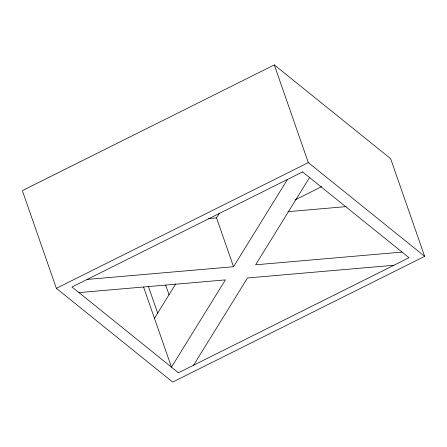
<?xml version="1.0" encoding="UTF-8"?>
<svg xmlns="http://www.w3.org/2000/svg" width="447" height="447" viewBox="0 0 447 447"><rect width="100%" height="100%" fill="white"/><g stroke="black" fill="none" stroke-linecap="round" stroke-linejoin="round"><path stroke-width="0.67" d="M154.466 318.303L175.738 283.873M87.109 279.436L233.53 266.719L216.521 217.873L219.455 213.124M233.53 266.719L287.449 179.459M193.573 365.233L247.487 277.973L393.908 265.255M309.547 177.543L255.628 264.803L402.043 252.086M274.302 64.916L22.35 190.645L56.372 288.337L172.698 382.084L424.65 256.354L390.628 158.663L274.302 64.916L308.318 162.607L424.65 256.354M56.372 288.337L308.318 162.607M294.981 199.954L321.818 186.561M208.19 218.6L216.521 217.873M287.885 211.677L346.174 206.615M78.974 292.606L225.394 279.889L171.475 367.149L143.576 287.041M165.675 285.125L169.078 294.891M148.292 286.153L157.813 313.509M302.563 171.916L71.995 286.98L178.454 372.776L409.027 257.712L302.563 171.916"/></g></svg>
